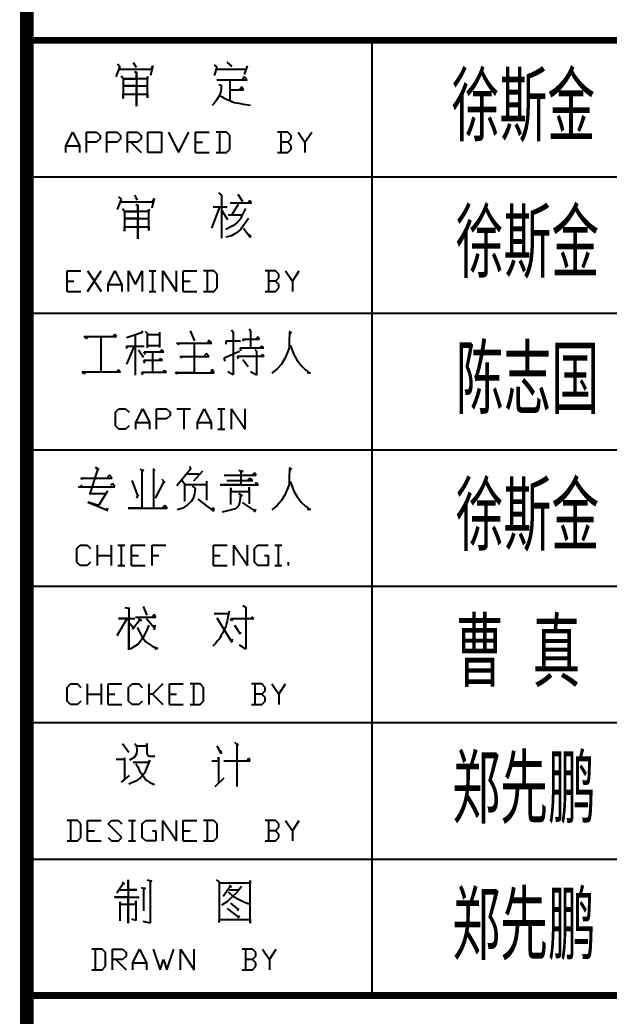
# Model space of a CAD drawing. Extents: x -307088 to 5640332, y -3541089 to -2181377.
# Drawn here: x 5607226 to 5611540, y -3202939 to -3195639 of the extents above; entities that cross this region are included whole.
import ezdxf

# ---------------------------------------------------------------- set-up
doc = ezdxf.new("R2010")
doc.units = 0
doc.header["$LTSCALE"] = 100
doc.header["$MEASUREMENT"] = 0
doc.layers.get('0').update_dxf_attribs({"linetype": 'CONTINUOUS'})
doc.layers.add('PUB_TITLE', color=4, linetype='CONTINUOUS')
doc.styles.add('TSSD_REIN', font='Tssdeng.shx', dxfattribs={"width": 0.7, "bigfont": 'hztxt.shx'})

# ---------------------------------------------------------------- blocks, each defined once
blk = doc.blocks.new('A$C24767006')
at = {"layer": 'PUB_TITLE'}
for p, q in [((3864, 28988, 1874), (3864, 18518, 1874)), ((1097, 28702, 1874), (1055, 28587, 1874)), ((1071, 28728, 1874), (1097, 28702, 1874)), ((1244, 28744, 1874), (1276, 28692, 1874)), ((1460, 28707, 1874), (1433, 28602, 1874)), ((1444, 28671, 1874), (1460, 28707, 1874)), ((2132, 28718, 1874), (2163, 28692, 1874)), ((2163, 28692, 1874), (2132, 28602, 1874)), ((2273, 28749, 1874), (2326, 28702, 1874)), ((2494, 28707, 1874), (2462, 28613, 1874)), ((1082, 28671, 1874), (1444, 28671, 1874)), ((1113, 28597, 1874), (1134, 28571, 1874)), ((1260, 28644, 1874), (1286, 28634, 1874)), ((1281, 28634, 1874), (1281, 28266, 1874)), ((1281, 28566, 1874), (1281, 28634, 1874)), ((1402, 28592, 1874), (1402, 28566, 1874)), ((1402, 28356, 1874), (1402, 28592, 1874)), ((2153, 28671, 1874), (2483, 28671, 1874)), ((2468, 28587, 1874), (2441, 28555, 1874)), ((2494, 28555, 1874), (2468, 28587, 1874)), ((1134, 28571, 1874), (1134, 28350, 1874)), ((1139, 28566, 1874), (1281, 28566, 1874)), ((1402, 28566, 1874), (1139, 28566, 1874)), ((1150, 28487, 1874), (1402, 28487, 1874)), ((1281, 28487, 1874), (1150, 28487, 1874)), ((1281, 28266, 1874), (1281, 28487, 1874)), ((2163, 28555, 1874), (2494, 28555, 1874)), ((2184, 28503, 1874), (2210, 28497, 1874)), ((2210, 28497, 1874), (2210, 28461, 1874)), ((2305, 28550, 1874), (2305, 28329, 1874)), ((2436, 28476, 1874), (2410, 28445, 1874)), ((2457, 28445, 1874), (2436, 28476, 1874)), ((1134, 28398, 1874), (1402, 28398, 1874)), ((1134, 28350, 1874), (1134, 28398, 1874)), ((1402, 28398, 1874), (1402, 28356, 1874)), ((2179, 28361, 1874), (2158, 28329, 1874)), ((2195, 28392, 1874), (2179, 28361, 1874)), ((2205, 28424, 1874), (2195, 28392, 1874)), ((2195, 28382, 1874), (2221, 28366, 1874)), ((2210, 28461, 1874), (2205, 28424, 1874)), ((2221, 28366, 1874), (2252, 28350, 1874)), ((2315, 28445, 1874), (2457, 28445, 1874)), ((2142, 28303, 1874), (2111, 28272, 1874)), ((2158, 28329, 1874), (2142, 28303, 1874)), ((2252, 28350, 1874), (2294, 28329, 1874)), ((2294, 28329, 1874), (2352, 28303, 1874)), ((2352, 28303, 1874), (2405, 28298, 1874)), ((2405, 28298, 1874), (2457, 28287, 1874)), ((2457, 28287, 1874), (2531, 28277, 1874)), ((505, 27830, 1874), (580, 27980, 1874)), ((580, 27980, 1874), (655, 27830, 1874)), ((730, 27980, 1874), (842, 27980, 1874)), ((730, 27755, 1874), (730, 27980, 1874)), ((842, 27980, 1874), (880, 27942, 1874)), ((880, 27942, 1874), (880, 27905, 1874)), ((955, 27980, 1874), (1067, 27980, 1874)), ((955, 27755, 1874), (955, 27980, 1874)), ((1067, 27980, 1874), (1105, 27942, 1874)), ((1105, 27942, 1874), (1105, 27905, 1874)), ((1180, 27980, 1874), (1292, 27980, 1874)), ((1180, 27755, 1874), (1180, 27980, 1874)), ((1292, 27980, 1874), (1330, 27942, 1874)), ((1330, 27942, 1874), (1330, 27905, 1874)), ((1405, 27980, 1874), (1555, 27980, 1874)), ((1405, 27755, 1874), (1405, 27980, 1874)), ((1555, 27980, 1874), (1555, 27755, 1874)), ((1630, 27980, 1874), (1742, 27755, 1874)), ((1742, 27755, 1874), (1855, 27980, 1874)), ((1930, 27980, 1874), (2080, 27980, 1874)), ((1930, 27755, 1874), (1930, 27980, 1874)), ((2267, 27980, 1874), (2155, 27980, 1874)), ((2192, 27980, 1874), (2192, 27755, 1874)), ((2305, 27942, 1874), (2267, 27980, 1874)), ((2305, 27792, 1874), (2305, 27942, 1874)), ((2942, 27980, 1874), (2830, 27980, 1874)), ((2867, 27980, 1874), (2867, 27755, 1874)), ((2980, 27942, 1874), (2942, 27980, 1874)), ((2980, 27905, 1874), (2980, 27942, 1874)), ((3055, 27980, 1874), (3130, 27867, 1874)), ((3130, 27867, 1874), (3205, 27980, 1874)), ((505, 27830, 1874), (655, 27830, 1874)), ((505, 27755, 1874), (505, 27830, 1874)), ((655, 27830, 1874), (655, 27755, 1874)), ((842, 27867, 1874), (730, 27867, 1874)), ((880, 27905, 1874), (842, 27867, 1874)), ((1067, 27867, 1874), (955, 27867, 1874)), ((1105, 27905, 1874), (1067, 27867, 1874)), ((1292, 27867, 1874), (1180, 27867, 1874)), ((1217, 27867, 1874), (1330, 27755, 1874)), ((1330, 27905, 1874), (1292, 27867, 1874)), ((1930, 27867, 1874), (2005, 27867, 1874)), ((2942, 27867, 1874), (2867, 27867, 1874)), ((2942, 27867, 1874), (2980, 27905, 1874)), ((2980, 27830, 1874), (2942, 27867, 1874)), ((2980, 27792, 1874), (2980, 27830, 1874)), ((3130, 27867, 1874), (3130, 27755, 1874)), ((1555, 27755, 1874), (1405, 27755, 1874)), ((1930, 27755, 1874), (2080, 27755, 1874)), ((2155, 27755, 1874), (2267, 27755, 1874)), ((2267, 27755, 1874), (2305, 27792, 1874)), ((2830, 27755, 1874), (2942, 27755, 1874)), ((2942, 27755, 1874), (2980, 27792, 1874)), ((75, 27488, 1874), (10575, 27488, 1874)), ((1084, 27269, 1874), (1111, 27243, 1874)), ((1258, 27285, 1874), (1289, 27233, 1874)), ((2182, 27311, 1874), (2213, 27285, 1874)), ((2213, 27285, 1874), (2213, 26813, 1874)), ((2392, 27296, 1874), (2444, 27217, 1874)), ((1111, 27243, 1874), (1069, 27128, 1874)), ((1095, 27212, 1874), (1457, 27212, 1874)), ((1273, 27185, 1874), (1300, 27175, 1874)), ((1294, 27175, 1874), (1294, 26807, 1874)), ((1294, 27107, 1874), (1294, 27175, 1874)), ((1473, 27248, 1874), (1447, 27143, 1874)), ((1457, 27212, 1874), (1473, 27248, 1874)), ((2124, 27159, 1874), (2276, 27159, 1874)), ((2308, 27201, 1874), (2544, 27201, 1874)), ((2397, 27185, 1874), (2323, 27065, 1874)), ((2523, 27227, 1874), (2507, 27196, 1874)), ((2544, 27201, 1874), (2523, 27227, 1874)), ((1126, 27138, 1874), (1147, 27112, 1874)), ((1147, 27112, 1874), (1147, 26891, 1874)), ((1153, 27107, 1874), (1294, 27107, 1874)), ((1415, 27107, 1874), (1153, 27107, 1874)), ((1415, 27133, 1874), (1415, 27107, 1874)), ((1415, 26897, 1874), (1415, 27133, 1874)), ((2192, 27154, 1874), (2103, 26923, 1874)), ((2218, 27117, 1874), (2281, 27017, 1874)), ((2287, 27070, 1874), (2439, 27070, 1874)), ((2476, 27138, 1874), (2418, 27023, 1874)), ((1147, 26939, 1874), (1415, 26939, 1874)), ((1147, 26891, 1874), (1147, 26939, 1874)), ((1163, 27028, 1874), (1415, 27028, 1874)), ((1294, 27028, 1874), (1163, 27028, 1874)), ((1294, 26807, 1874), (1294, 27028, 1874)), ((1415, 26939, 1874), (1415, 26897, 1874)), ((2339, 26949, 1874), (2260, 26907, 1874)), ((2381, 26981, 1874), (2339, 26949, 1874)), ((2418, 27023, 1874), (2381, 26981, 1874)), ((2512, 27028, 1874), (2428, 26912, 1874)), ((2323, 26839, 1874), (2260, 26823, 1874)), ((2360, 26860, 1874), (2323, 26839, 1874)), ((2397, 26886, 1874), (2360, 26860, 1874)), ((2428, 26912, 1874), (2397, 26886, 1874)), ((2455, 26923, 1874), (2528, 26823, 1874)), ((2539, 26834, 1874), (2502, 26860, 1874)), ((2528, 26823, 1874), (2539, 26834, 1874)), ((518, 26453, 1874), (668, 26453, 1874)), ((518, 26228, 1874), (518, 26453, 1874)), ((743, 26453, 1874), (893, 26228, 1874)), ((743, 26228, 1874), (893, 26453, 1874)), ((968, 26303, 1874), (1043, 26453, 1874)), ((1043, 26453, 1874), (1118, 26303, 1874)), ((1193, 26453, 1874), (1268, 26303, 1874)), ((1193, 26228, 1874), (1193, 26453, 1874)), ((1268, 26303, 1874), (1343, 26453, 1874)), ((1343, 26453, 1874), (1343, 26228, 1874)), ((1418, 26453, 1874), (1493, 26453, 1874)), ((1456, 26453, 1874), (1456, 26228, 1874)), ((1568, 26453, 1874), (1718, 26228, 1874)), ((1568, 26228, 1874), (1568, 26453, 1874)), ((1718, 26228, 1874), (1718, 26453, 1874)), ((1793, 26453, 1874), (1943, 26453, 1874)), ((1793, 26228, 1874), (1793, 26453, 1874)), ((2131, 26453, 1874), (2018, 26453, 1874)), ((2056, 26453, 1874), (2056, 26228, 1874)), ((2168, 26416, 1874), (2131, 26453, 1874)), ((2168, 26266, 1874), (2168, 26416, 1874)), ((2806, 26453, 1874), (2693, 26453, 1874)), ((2731, 26453, 1874), (2731, 26228, 1874)), ((2843, 26416, 1874), (2806, 26453, 1874)), ((2843, 26378, 1874), (2843, 26416, 1874)), ((2918, 26453, 1874), (2993, 26341, 1874)), ((2993, 26341, 1874), (3068, 26453, 1874)), ((518, 26341, 1874), (593, 26341, 1874)), ((968, 26303, 1874), (1118, 26303, 1874)), ((968, 26228, 1874), (968, 26303, 1874)), ((1118, 26303, 1874), (1118, 26228, 1874)), ((1793, 26341, 1874), (1868, 26341, 1874)), ((2806, 26341, 1874), (2731, 26341, 1874)), ((2806, 26341, 1874), (2843, 26378, 1874)), ((2843, 26303, 1874), (2806, 26341, 1874)), ((2843, 26266, 1874), (2843, 26303, 1874)), ((2993, 26341, 1874), (2993, 26228, 1874)), ((518, 26228, 1874), (668, 26228, 1874)), ((1418, 26228, 1874), (1493, 26228, 1874)), ((1793, 26228, 1874), (1943, 26228, 1874)), ((2018, 26228, 1874), (2131, 26228, 1874)), ((2131, 26228, 1874), (2168, 26266, 1874)), ((2693, 26228, 1874), (2806, 26228, 1874)), ((2806, 26228, 1874), (2843, 26266, 1874)), ((75, 25988, 1874), (10575, 25988, 1874)), ((705, 25733, 1874), (1062, 25733, 1874)), ((731, 25707, 1874), (705, 25733, 1874)), ((752, 25733, 1874), (731, 25707, 1874)), ((888, 25733, 1874), (888, 25345, 1874)), ((1041, 25754, 1874), (1020, 25728, 1874)), ((1062, 25733, 1874), (1041, 25754, 1874)), ((1345, 25775, 1874), (1172, 25717, 1874)), ((1266, 25749, 1874), (1266, 25308, 1874)), ((1335, 25796, 1874), (1345, 25775, 1874)), ((1377, 25791, 1874), (1398, 25770, 1874)), ((1398, 25770, 1874), (1398, 25607, 1874)), ((1398, 25754, 1874), (1539, 25754, 1874)), ((1534, 25780, 1874), (1534, 25612, 1874)), ((1870, 25796, 1874), (1912, 25691, 1874)), ((2322, 25807, 1874), (2343, 25780, 1874)), ((2343, 25780, 1874), (2343, 25313, 1874)), ((2516, 25817, 1874), (2532, 25786, 1874)), ((2532, 25786, 1874), (2532, 25607, 1874)), ((2957, 25791, 1874), (2983, 25770, 1874)), ((2962, 25786, 1874), (2957, 25670, 1874)), ((2983, 25770, 1874), (2962, 25786, 1874)), ((888, 25728, 1874), (888, 25345, 1874)), ((1172, 25628, 1874), (1366, 25628, 1874)), ((1177, 25602, 1874), (1172, 25628, 1874)), ((1403, 25633, 1874), (1539, 25633, 1874)), ((1723, 25660, 1874), (2106, 25660, 1874)), ((1739, 25644, 1874), (1723, 25660, 1874)), ((1765, 25660, 1874), (1739, 25644, 1874)), ((1917, 25707, 1874), (1907, 25686, 1874)), ((1912, 25691, 1874), (1917, 25707, 1874)), ((1912, 25654, 1874), (1912, 25334, 1874)), ((2075, 25691, 1874), (2064, 25670, 1874)), ((2106, 25660, 1874), (2075, 25691, 1874)), ((2264, 25686, 1874), (2421, 25686, 1874)), ((2264, 25649, 1874), (2264, 25686, 1874)), ((2448, 25702, 1874), (2631, 25702, 1874)), ((2458, 25681, 1874), (2448, 25702, 1874)), ((2616, 25728, 1874), (2600, 25707, 1874)), ((2631, 25702, 1874), (2616, 25728, 1874)), ((2658, 25628, 1874), (2631, 25607, 1874)), ((2679, 25607, 1874), (2658, 25628, 1874)), ((2957, 25670, 1874), (2957, 25607, 1874)), ((2967, 25639, 1874), (2983, 25602, 1874)), ((1251, 25618, 1874), (1172, 25429, 1874)), ((1303, 25586, 1874), (1356, 25507, 1874)), ((1366, 25565, 1874), (1581, 25565, 1874)), ((1377, 25534, 1874), (1366, 25565, 1874)), ((1455, 25560, 1874), (1455, 25339, 1874)), ((1560, 25586, 1874), (1534, 25560, 1874)), ((1581, 25565, 1874), (1560, 25586, 1874)), ((2049, 25544, 1874), (2028, 25523, 1874)), ((2080, 25513, 1874), (2049, 25544, 1874)), ((2243, 25497, 1874), (2411, 25570, 1874)), ((2390, 25518, 1874), (2684, 25518, 1874)), ((2400, 25486, 1874), (2390, 25518, 1874)), ((2421, 25607, 1874), (2679, 25607, 1874)), ((2427, 25576, 1874), (2421, 25607, 1874)), ((2579, 25591, 1874), (2600, 25570, 1874)), ((2600, 25570, 1874), (2600, 25308, 1874)), ((2663, 25534, 1874), (2637, 25513, 1874)), ((2684, 25518, 1874), (2663, 25534, 1874)), ((2936, 25549, 1874), (2910, 25492, 1874)), ((2957, 25607, 1874), (2936, 25549, 1874)), ((2983, 25602, 1874), (3009, 25534, 1874)), ((3009, 25534, 1874), (3041, 25476, 1874)), ((1361, 25471, 1874), (1566, 25471, 1874)), ((1371, 25439, 1874), (1361, 25471, 1874)), ((1545, 25492, 1874), (1524, 25465, 1874)), ((1566, 25471, 1874), (1545, 25492, 1874)), ((1760, 25513, 1874), (2080, 25513, 1874)), ((1770, 25497, 1874), (1760, 25513, 1874)), ((1791, 25513, 1874), (1770, 25497, 1874)), ((2253, 25460, 1874), (2243, 25497, 1874)), ((2448, 25481, 1874), (2505, 25402, 1874)), ((2873, 25429, 1874), (2826, 25376, 1874)), ((2910, 25492, 1874), (2873, 25429, 1874)), ((3041, 25476, 1874), (3088, 25413, 1874)), ((3088, 25413, 1874), (3135, 25366, 1874)), ((684, 25345, 1874), (1104, 25345, 1874)), ((699, 25324, 1874), (684, 25345, 1874)), ((726, 25339, 1874), (699, 25324, 1874)), ((1083, 25366, 1874), (1062, 25345, 1874)), ((1104, 25345, 1874), (1083, 25366, 1874)), ((1340, 25339, 1874), (1608, 25339, 1874)), ((1350, 25313, 1874), (1340, 25339, 1874)), ((1587, 25360, 1874), (1566, 25334, 1874)), ((1608, 25339, 1874), (1587, 25360, 1874)), ((1707, 25345, 1874), (1723, 25324, 1874)), ((1707, 25334, 1874), (2133, 25334, 1874)), ((1912, 25334, 1874), (1707, 25334, 1874)), ((1723, 25324, 1874), (1744, 25345, 1874)), ((2112, 25371, 1874), (2096, 25345, 1874)), ((2133, 25334, 1874), (2112, 25371, 1874)), ((2343, 25313, 1874), (2285, 25345, 1874)), ((2600, 25308, 1874), (2532, 25345, 1874)), ((2826, 25376, 1874), (2768, 25329, 1874)), ((3135, 25366, 1874), (3177, 25334, 1874)), ((3193, 25334, 1874), (3156, 25329, 1874)), ((3177, 25334, 1874), (3193, 25334, 1874)), ((1049, 24901, 1874), (1086, 24939, 1874)), ((1049, 24751, 1874), (1049, 24901, 1874)), ((1086, 24939, 1874), (1161, 24939, 1874)), ((1161, 24939, 1874), (1199, 24901, 1874)), ((1274, 24789, 1874), (1349, 24939, 1874)), ((1349, 24939, 1874), (1424, 24789, 1874)), ((1499, 24939, 1874), (1611, 24939, 1874)), ((1499, 24714, 1874), (1499, 24939, 1874)), ((1611, 24939, 1874), (1649, 24901, 1874)), ((1649, 24864, 1874), (1611, 24826, 1874)), ((1649, 24901, 1874), (1649, 24864, 1874)), ((1724, 24939, 1874), (1874, 24939, 1874)), ((1799, 24939, 1874), (1799, 24714, 1874)), ((1949, 24789, 1874), (2024, 24939, 1874)), ((2024, 24939, 1874), (2099, 24789, 1874)), ((2174, 24939, 1874), (2249, 24939, 1874)), ((2211, 24939, 1874), (2211, 24714, 1874)), ((2324, 24939, 1874), (2474, 24714, 1874)), ((2324, 24714, 1874), (2324, 24939, 1874)), ((2474, 24714, 1874), (2474, 24939, 1874)), ((1086, 24714, 1874), (1049, 24751, 1874)), ((1199, 24751, 1874), (1161, 24714, 1874)), ((1274, 24789, 1874), (1424, 24789, 1874)), ((1274, 24714, 1874), (1274, 24789, 1874)), ((1424, 24789, 1874), (1424, 24714, 1874)), ((1611, 24826, 1874), (1499, 24826, 1874)), ((1949, 24789, 1874), (2099, 24789, 1874)), ((1949, 24714, 1874), (1949, 24789, 1874)), ((2099, 24789, 1874), (2099, 24714, 1874)), ((1161, 24714, 1874), (1086, 24714, 1874)), ((2174, 24714, 1874), (2249, 24714, 1874)), ((75, 24488, 1874), (10575, 24488, 1874)), ((857, 24280, 1874), (773, 24013, 1874)), ((825, 24296, 1874), (867, 24270, 1874)), ((867, 24270, 1874), (857, 24280, 1874)), ((983, 24207, 1874), (962, 24186, 1874)), ((1014, 24175, 1874), (983, 24207, 1874)), ((1319, 24275, 1874), (1361, 24259, 1874)), ((1340, 24265, 1874), (1340, 23845, 1874)), ((1361, 24259, 1874), (1340, 24265, 1874)), ((1461, 24280, 1874), (1482, 24259, 1874)), ((1466, 24270, 1874), (1466, 23855, 1874)), ((1482, 24259, 1874), (1466, 24270, 1874)), ((1875, 24275, 1874), (1723, 24091, 1874)), ((1828, 24223, 1874), (1970, 24223, 1874)), ((1865, 24307, 1874), (1875, 24275, 1874)), ((2007, 24254, 1874), (1907, 24144, 1874)), ((2243, 24207, 1874), (2595, 24207, 1874)), ((2406, 24265, 1874), (2453, 24249, 1874)), ((2427, 24249, 1874), (2427, 24102, 1874)), ((2453, 24249, 1874), (2427, 24249, 1874)), ((2579, 24233, 1874), (2547, 24207, 1874)), ((2595, 24207, 1874), (2579, 24233, 1874)), ((2957, 24291, 1874), (2983, 24270, 1874)), ((2962, 24286, 1874), (2957, 24170, 1874)), ((2983, 24270, 1874), (2962, 24286, 1874)), ((678, 24097, 1874), (657, 24076, 1874)), ((668, 24175, 1874), (1014, 24175, 1874)), ((684, 24160, 1874), (668, 24175, 1874)), ((705, 24181, 1874), (684, 24160, 1874)), ((1020, 24112, 1874), (993, 24097, 1874)), ((1041, 24081, 1874), (1020, 24112, 1874)), ((1230, 24149, 1874), (1293, 23986, 1874)), ((1581, 24139, 1874), (1487, 23955, 1874)), ((1560, 24165, 1874), (1592, 24128, 1874)), ((1592, 24128, 1874), (1581, 24139, 1874)), ((1781, 24149, 1874), (1807, 24112, 1874)), ((1807, 24112, 1874), (1807, 23918, 1874)), ((1812, 24107, 1874), (2049, 24107, 1874)), ((2049, 24144, 1874), (2049, 23934, 1874)), ((2201, 24102, 1874), (2621, 24102, 1874)), ((2427, 24102, 1874), (2201, 24102, 1874)), ((2274, 24149, 1874), (2558, 24149, 1874)), ((2526, 24175, 1874), (2500, 24149, 1874)), ((2558, 24149, 1874), (2526, 24175, 1874)), ((2600, 24123, 1874), (2574, 24091, 1874)), ((2621, 24102, 1874), (2600, 24123, 1874)), ((2957, 24107, 1874), (2936, 24049, 1874)), ((2957, 24170, 1874), (2957, 24107, 1874)), ((2967, 24139, 1874), (2983, 24102, 1874)), ((2983, 24102, 1874), (3009, 24034, 1874)), ((642, 24081, 1874), (1041, 24081, 1874)), ((657, 24076, 1874), (642, 24081, 1874)), ((762, 24007, 1874), (946, 24007, 1874)), ((962, 24034, 1874), (862, 23876, 1874)), ((946, 24007, 1874), (962, 24034, 1874)), ((1298, 23997, 1874), (1282, 23955, 1874)), ((1293, 23986, 1874), (1298, 23997, 1874)), ((1891, 24086, 1874), (1923, 24065, 1874)), ((1917, 24007, 1874), (1907, 23960, 1874)), ((1923, 24065, 1874), (1917, 24007, 1874)), ((2316, 24070, 1874), (2316, 24028, 1874)), ((2316, 23887, 1874), (2316, 24070, 1874)), ((2316, 24028, 1874), (2516, 24028, 1874)), ((2400, 24007, 1874), (2442, 23981, 1874)), ((2421, 23992, 1874), (2416, 23923, 1874)), ((2442, 23981, 1874), (2421, 23992, 1874)), ((2516, 24076, 1874), (2516, 23892, 1874)), ((2516, 24028, 1874), (2516, 24076, 1874)), ((2910, 23992, 1874), (2873, 23929, 1874)), ((2936, 24049, 1874), (2910, 23992, 1874)), ((3009, 24034, 1874), (3041, 23976, 1874)), ((747, 23913, 1874), (951, 23829, 1874)), ((862, 23876, 1874), (747, 23913, 1874)), ((1592, 23876, 1874), (1571, 23850, 1874)), ((1618, 23845, 1874), (1592, 23876, 1874)), ((1839, 23881, 1874), (1791, 23845, 1874)), ((1881, 23918, 1874), (1839, 23881, 1874)), ((1907, 23960, 1874), (1881, 23918, 1874)), ((1954, 23944, 1874), (2127, 23813, 1874)), ((2406, 23876, 1874), (2369, 23839, 1874)), ((2416, 23923, 1874), (2406, 23876, 1874)), ((2442, 23908, 1874), (2584, 23813, 1874)), ((2826, 23876, 1874), (2768, 23829, 1874)), ((2873, 23929, 1874), (2826, 23876, 1874)), ((3041, 23976, 1874), (3088, 23913, 1874)), ((3088, 23913, 1874), (3135, 23866, 1874)), ((962, 23845, 1874), (951, 23813, 1874)), ((951, 23829, 1874), (962, 23845, 1874)), ((1188, 23845, 1874), (1618, 23845, 1874)), ((1340, 23845, 1874), (1188, 23845, 1874)), ((1791, 23845, 1874), (1728, 23829, 1874)), ((2133, 23845, 1874), (2101, 23834, 1874)), ((2127, 23813, 1874), (2133, 23845, 1874)), ((2369, 23839, 1874), (2222, 23803, 1874)), ((2589, 23834, 1874), (2574, 23803, 1874)), ((2584, 23813, 1874), (2589, 23834, 1874)), ((3135, 23866, 1874), (3177, 23834, 1874)), ((3193, 23834, 1874), (3156, 23829, 1874)), ((3177, 23834, 1874), (3193, 23834, 1874)), ((626, 23401, 1874), (663, 23439, 1874)), ((663, 23439, 1874), (738, 23439, 1874)), ((738, 23439, 1874), (776, 23401, 1874)), ((851, 23214, 1874), (851, 23439, 1874)), ((1001, 23439, 1874), (1001, 23214, 1874)), ((1076, 23439, 1874), (1151, 23439, 1874)), ((1113, 23439, 1874), (1113, 23214, 1874)), ((1226, 23439, 1874), (1376, 23439, 1874)), ((1226, 23214, 1874), (1226, 23439, 1874)), ((1451, 23439, 1874), (1601, 23439, 1874)), ((1451, 23214, 1874), (1451, 23439, 1874)), ((2126, 23439, 1874), (2276, 23439, 1874)), ((2126, 23214, 1874), (2126, 23439, 1874)), ((2351, 23439, 1874), (2501, 23214, 1874)), ((2351, 23214, 1874), (2351, 23439, 1874)), ((2501, 23214, 1874), (2501, 23439, 1874)), ((2576, 23401, 1874), (2613, 23439, 1874)), ((2613, 23439, 1874), (2726, 23439, 1874)), ((2801, 23439, 1874), (2876, 23439, 1874)), ((2838, 23439, 1874), (2838, 23214, 1874)), ((626, 23251, 1874), (626, 23401, 1874)), ((851, 23326, 1874), (1001, 23326, 1874)), ((1226, 23326, 1874), (1301, 23326, 1874)), ((1451, 23326, 1874), (1526, 23326, 1874)), ((2126, 23326, 1874), (2201, 23326, 1874)), ((2576, 23251, 1874), (2576, 23401, 1874)), ((2688, 23326, 1874), (2726, 23326, 1874)), ((2726, 23326, 1874), (2726, 23214, 1874)), ((663, 23214, 1874), (626, 23251, 1874)), ((776, 23251, 1874), (738, 23214, 1874)), ((2613, 23214, 1874), (2576, 23251, 1874)), ((2951, 23214, 1874), (2951, 23251, 1874)), ((738, 23214, 1874), (663, 23214, 1874)), ((1076, 23214, 1874), (1151, 23214, 1874)), ((1226, 23214, 1874), (1376, 23214, 1874)), ((2126, 23214, 1874), (2276, 23214, 1874)), ((2726, 23214, 1874), (2613, 23214, 1874)), ((2801, 23214, 1874), (2876, 23214, 1874)), ((75, 22988, 1874), (10575, 22988, 1874)), ((1153, 22754, 1874), (1205, 22744, 1874)), ((1195, 22749, 1874), (1195, 22287, 1874)), ((1205, 22744, 1874), (1195, 22749, 1874)), ((1352, 22765, 1874), (1394, 22670, 1874)), ((1473, 22675, 1874), (1457, 22660, 1874)), ((1494, 22649, 1874), (1473, 22675, 1874)), ((2134, 22686, 1874), (2292, 22686, 1874)), ((2297, 22712, 1874), (2276, 22607, 1874)), ((2449, 22775, 1874), (2481, 22759, 1874)), ((2481, 22759, 1874), (2481, 22297, 1874)), ((1174, 22628, 1874), (1063, 22444, 1874)), ((1084, 22633, 1874), (1263, 22633, 1874)), ((1195, 22633, 1874), (1084, 22633, 1874)), ((1195, 22287, 1874), (1195, 22633, 1874)), ((1195, 22591, 1874), (1242, 22534, 1874)), ((1321, 22623, 1874), (1237, 22513, 1874)), ((1268, 22649, 1874), (1494, 22649, 1874)), ((1300, 22633, 1874), (1336, 22612, 1874)), ((1336, 22612, 1874), (1321, 22623, 1874)), ((1415, 22560, 1874), (1384, 22481, 1874)), ((1389, 22633, 1874), (1473, 22534, 1874)), ((1457, 22660, 1874), (1457, 22654, 1874)), ((1483, 22560, 1874), (1473, 22507, 1874)), ((1473, 22534, 1874), (1483, 22560, 1874)), ((2161, 22639, 1874), (2329, 22371, 1874)), ((2266, 22565, 1874), (2260, 22544, 1874)), ((2276, 22607, 1874), (2266, 22565, 1874)), ((2318, 22633, 1874), (2570, 22633, 1874)), ((2323, 22607, 1874), (2318, 22633, 1874)), ((2344, 22628, 1874), (2323, 22607, 1874)), ((2355, 22560, 1874), (2418, 22465, 1874)), ((2549, 22649, 1874), (2533, 22628, 1874)), ((2570, 22633, 1874), (2549, 22649, 1874)), ((1289, 22534, 1874), (1315, 22486, 1874)), ((1315, 22486, 1874), (1342, 22429, 1874)), ((1384, 22481, 1874), (1347, 22413, 1874)), ((2229, 22476, 1874), (2208, 22444, 1874)), ((2245, 22513, 1874), (2229, 22476, 1874)), ((2260, 22544, 1874), (2245, 22513, 1874)), ((2418, 22465, 1874), (2428, 22481, 1874)), ((1300, 22350, 1874), (1210, 22297, 1874)), ((1347, 22413, 1874), (1300, 22350, 1874)), ((1342, 22429, 1874), (1384, 22376, 1874)), ((1384, 22376, 1874), (1447, 22334, 1874)), ((2150, 22360, 1874), (2119, 22329, 1874)), ((2171, 22387, 1874), (2150, 22360, 1874)), ((2192, 22408, 1874), (2171, 22387, 1874)), ((2208, 22444, 1874), (2192, 22408, 1874)), ((2329, 22371, 1874), (2334, 22408, 1874)), ((2481, 22297, 1874), (2413, 22339, 1874)), ((1447, 22334, 1874), (1504, 22308, 1874)), ((1515, 22308, 1874), (1483, 22292, 1874)), ((1504, 22308, 1874), (1515, 22308, 1874)), ((518, 21875, 1874), (556, 21913, 1874)), ((556, 21913, 1874), (631, 21913, 1874)), ((631, 21913, 1874), (668, 21875, 1874)), ((743, 21688, 1874), (743, 21913, 1874)), ((893, 21913, 1874), (893, 21688, 1874)), ((968, 21913, 1874), (1118, 21913, 1874)), ((968, 21688, 1874), (968, 21913, 1874)), ((1193, 21875, 1874), (1231, 21913, 1874)), ((1231, 21913, 1874), (1306, 21913, 1874)), ((1306, 21913, 1874), (1343, 21875, 1874)), ((1418, 21688, 1874), (1418, 21913, 1874)), ((1568, 21913, 1874), (1456, 21800, 1874)), ((1643, 21913, 1874), (1793, 21913, 1874)), ((1643, 21688, 1874), (1643, 21913, 1874)), ((1981, 21913, 1874), (1868, 21913, 1874)), ((1906, 21913, 1874), (1906, 21688, 1874)), ((2018, 21875, 1874), (1981, 21913, 1874)), ((2656, 21913, 1874), (2543, 21913, 1874)), ((2581, 21913, 1874), (2581, 21688, 1874)), ((2693, 21875, 1874), (2656, 21913, 1874)), ((2768, 21913, 1874), (2843, 21800, 1874)), ((2843, 21800, 1874), (2918, 21913, 1874)), ((518, 21725, 1874), (518, 21875, 1874)), ((743, 21800, 1874), (893, 21800, 1874)), ((968, 21800, 1874), (1043, 21800, 1874)), ((1193, 21725, 1874), (1193, 21875, 1874)), ((1456, 21800, 1874), (1418, 21800, 1874)), ((1456, 21800, 1874), (1568, 21688, 1874)), ((1643, 21800, 1874), (1718, 21800, 1874)), ((2018, 21725, 1874), (2018, 21875, 1874)), ((2656, 21800, 1874), (2581, 21800, 1874)), ((2656, 21800, 1874), (2693, 21838, 1874)), ((2693, 21763, 1874), (2656, 21800, 1874)), ((2693, 21838, 1874), (2693, 21875, 1874)), ((2843, 21800, 1874), (2843, 21688, 1874)), ((556, 21688, 1874), (518, 21725, 1874)), ((631, 21688, 1874), (556, 21688, 1874)), ((668, 21725, 1874), (631, 21688, 1874)), ((968, 21688, 1874), (1118, 21688, 1874)), ((1231, 21688, 1874), (1193, 21725, 1874)), ((1306, 21688, 1874), (1231, 21688, 1874)), ((1343, 21725, 1874), (1306, 21688, 1874)), ((1643, 21688, 1874), (1793, 21688, 1874)), ((1868, 21688, 1874), (1981, 21688, 1874)), ((1981, 21688, 1874), (2018, 21725, 1874)), ((2543, 21688, 1874), (2656, 21688, 1874)), ((2656, 21688, 1874), (2693, 21725, 1874)), ((2693, 21725, 1874), (2693, 21763, 1874)), ((75, 21488, 1874), (10575, 21488, 1874)), ((1126, 21259, 1874), (1195, 21165, 1874)), ((1263, 21259, 1874), (1279, 21233, 1874)), ((1394, 21259, 1874), (1394, 21149, 1874)), ((1394, 21233, 1874), (1394, 21259, 1874)), ((2355, 21275, 1874), (2397, 21238, 1874)), ((2381, 21259, 1874), (2381, 20787, 1874)), ((2397, 21238, 1874), (2381, 21259, 1874)), ((1279, 21144, 1874), (1258, 21107, 1874)), ((1279, 21233, 1874), (1284, 21186, 1874)), ((1284, 21186, 1874), (1279, 21144, 1874)), ((1284, 21233, 1874), (1394, 21233, 1874)), ((1394, 21149, 1874), (1405, 21128, 1874)), ((2161, 21233, 1874), (2208, 21149, 1874)), ((2218, 21165, 1874), (2187, 21181, 1874)), ((2208, 21149, 1874), (2218, 21165, 1874)), ((1058, 21086, 1874), (1147, 21086, 1874)), ((1147, 21102, 1874), (1147, 20866, 1874)), ((1147, 21086, 1874), (1147, 21102, 1874)), ((1258, 21107, 1874), (1205, 21076, 1874)), ((1242, 21055, 1874), (1415, 21055, 1874)), ((1273, 21034, 1874), (1294, 21002, 1874)), ((1426, 21076, 1874), (1399, 21007, 1874)), ((1405, 21128, 1874), (1426, 21118, 1874)), ((1415, 21055, 1874), (1426, 21076, 1874)), ((1426, 21118, 1874), (1483, 21118, 1874)), ((2108, 21070, 1874), (2182, 21070, 1874)), ((2182, 21107, 1874), (2182, 20818, 1874)), ((2182, 21070, 1874), (2182, 21107, 1874)), ((2239, 21070, 1874), (2528, 21070, 1874)), ((2512, 21097, 1874), (2497, 21070, 1874)), ((2528, 21070, 1874), (2512, 21097, 1874)), ((1294, 21002, 1874), (1315, 20960, 1874)), ((1315, 20960, 1874), (1352, 20902, 1874)), ((1368, 20934, 1874), (1326, 20881, 1874)), ((1399, 21007, 1874), (1368, 20934, 1874)), ((1116, 20834, 1874), (1205, 20908, 1874)), ((1147, 20866, 1874), (1116, 20834, 1874)), ((1273, 20845, 1874), (1195, 20813, 1874)), ((1326, 20881, 1874), (1273, 20845, 1874)), ((1352, 20902, 1874), (1384, 20860, 1874)), ((1384, 20860, 1874), (1426, 20829, 1874)), ((1426, 20829, 1874), (1478, 20808, 1874)), ((2145, 20787, 1874), (2245, 20881, 1874)), ((631, 20413, 1874), (518, 20413, 1874)), ((556, 20413, 1874), (556, 20188, 1874)), ((668, 20375, 1874), (631, 20413, 1874)), ((668, 20225, 1874), (668, 20375, 1874)), ((743, 20413, 1874), (893, 20413, 1874)), ((743, 20188, 1874), (743, 20413, 1874)), ((968, 20375, 1874), (1006, 20413, 1874)), ((1118, 20225, 1874), (968, 20375, 1874)), ((1006, 20413, 1874), (1081, 20413, 1874)), ((1081, 20413, 1874), (1118, 20375, 1874)), ((1193, 20413, 1874), (1268, 20413, 1874)), ((1231, 20413, 1874), (1231, 20188, 1874)), ((1343, 20375, 1874), (1381, 20413, 1874)), ((1343, 20225, 1874), (1343, 20375, 1874)), ((1381, 20413, 1874), (1493, 20413, 1874)), ((1568, 20413, 1874), (1718, 20188, 1874)), ((1568, 20188, 1874), (1568, 20413, 1874)), ((1718, 20188, 1874), (1718, 20413, 1874)), ((1793, 20413, 1874), (1943, 20413, 1874)), ((1793, 20188, 1874), (1793, 20413, 1874)), ((2131, 20413, 1874), (2018, 20413, 1874)), ((2056, 20413, 1874), (2056, 20188, 1874)), ((2168, 20375, 1874), (2131, 20413, 1874)), ((2168, 20225, 1874), (2168, 20375, 1874)), ((2806, 20413, 1874), (2693, 20413, 1874)), ((2731, 20413, 1874), (2731, 20188, 1874)), ((2843, 20375, 1874), (2806, 20413, 1874)), ((2843, 20338, 1874), (2843, 20375, 1874)), ((2918, 20413, 1874), (2993, 20300, 1874)), ((2993, 20300, 1874), (3068, 20413, 1874)), ((743, 20300, 1874), (818, 20300, 1874)), ((1456, 20300, 1874), (1493, 20300, 1874)), ((1493, 20300, 1874), (1493, 20188, 1874)), ((1793, 20300, 1874), (1868, 20300, 1874)), ((2806, 20300, 1874), (2731, 20300, 1874)), ((2806, 20300, 1874), (2843, 20338, 1874)), ((2843, 20263, 1874), (2806, 20300, 1874)), ((2843, 20225, 1874), (2843, 20263, 1874)), ((2993, 20300, 1874), (2993, 20188, 1874)), ((518, 20188, 1874), (631, 20188, 1874)), ((631, 20188, 1874), (668, 20225, 1874)), ((743, 20188, 1874), (893, 20188, 1874)), ((968, 20225, 1874), (1006, 20188, 1874)), ((1006, 20188, 1874), (1081, 20188, 1874)), ((1081, 20188, 1874), (1118, 20225, 1874)), ((1193, 20188, 1874), (1268, 20188, 1874)), ((1381, 20188, 1874), (1343, 20225, 1874)), ((1493, 20188, 1874), (1381, 20188, 1874)), ((1793, 20188, 1874), (1943, 20188, 1874)), ((2018, 20188, 1874), (2131, 20188, 1874)), ((2131, 20188, 1874), (2168, 20225, 1874)), ((2693, 20188, 1874), (2806, 20188, 1874)), ((2806, 20188, 1874), (2843, 20225, 1874)), ((75, 19988, 1874), (10575, 19988, 1874)), ((1137, 19723, 1874), (1063, 19612, 1874)), ((1121, 19738, 1874), (1147, 19712, 1874)), ((1147, 19712, 1874), (1137, 19723, 1874)), ((1189, 19759, 1874), (1189, 19282, 1874)), ((1189, 19649, 1874), (1189, 19759, 1874)), ((1399, 19759, 1874), (1447, 19744, 1874)), ((1431, 19749, 1874), (1431, 19282, 1874)), ((1447, 19744, 1874), (1431, 19749, 1874)), ((2155, 19759, 1874), (2187, 19738, 1874)), ((2187, 19738, 1874), (2187, 19292, 1874)), ((2528, 19723, 1874), (2187, 19723, 1874)), ((2528, 19754, 1874), (2528, 19723, 1874)), ((2528, 19282, 1874), (2528, 19754, 1874)), ((1095, 19649, 1874), (1284, 19649, 1874)), ((1284, 19649, 1874), (1189, 19649, 1874)), ((1331, 19675, 1874), (1378, 19665, 1874)), ((1357, 19665, 1874), (1357, 19418, 1874)), ((1378, 19665, 1874), (1357, 19665, 1874)), ((2313, 19691, 1874), (2234, 19576, 1874)), ((2287, 19628, 1874), (2339, 19581, 1874)), ((2297, 19702, 1874), (2323, 19681, 1874)), ((2297, 19649, 1874), (2402, 19649, 1874)), ((2323, 19681, 1874), (2313, 19691, 1874)), ((2386, 19623, 1874), (2329, 19570, 1874)), ((2434, 19686, 1874), (2386, 19623, 1874)), ((2402, 19649, 1874), (2434, 19686, 1874)), ((1037, 19570, 1874), (1310, 19570, 1874)), ((1189, 19570, 1874), (1037, 19570, 1874)), ((1100, 19518, 1874), (1100, 19492, 1874)), ((1100, 19308, 1874), (1100, 19518, 1874)), ((1100, 19492, 1874), (1273, 19492, 1874)), ((1189, 19282, 1874), (1189, 19570, 1874)), ((1273, 19528, 1874), (1273, 19313, 1874)), ((1273, 19492, 1874), (1273, 19528, 1874)), ((2281, 19523, 1874), (2213, 19481, 1874)), ((2329, 19570, 1874), (2281, 19523, 1874)), ((2313, 19502, 1874), (2397, 19434, 1874)), ((2339, 19581, 1874), (2407, 19544, 1874)), ((2407, 19544, 1874), (2465, 19513, 1874)), ((2465, 19513, 1874), (2518, 19497, 1874)), ((2276, 19444, 1874), (2402, 19350, 1874)), ((2402, 19444, 1874), (2386, 19418, 1874)), ((2397, 19434, 1874), (2402, 19444, 1874)), ((1273, 19313, 1874), (1226, 19329, 1874)), ((1431, 19282, 1874), (1352, 19303, 1874)), ((2187, 19324, 1874), (2528, 19324, 1874)), ((2187, 19292, 1874), (2187, 19324, 1874)), ((2413, 19366, 1874), (2392, 19339, 1874)), ((2402, 19350, 1874), (2413, 19366, 1874)), ((2528, 19324, 1874), (2528, 19282, 1874)), ((903, 18997, 1874), (790, 18997, 1874)), ((828, 18997, 1874), (828, 18772, 1874)), ((940, 18960, 1874), (903, 18997, 1874)), ((940, 18810, 1874), (940, 18960, 1874)), ((1015, 18997, 1874), (1128, 18997, 1874)), ((1015, 18772, 1874), (1015, 18997, 1874)), ((1128, 18997, 1874), (1165, 18960, 1874)), ((1165, 18960, 1874), (1165, 18922, 1874)), ((1240, 18847, 1874), (1315, 18997, 1874)), ((1315, 18997, 1874), (1390, 18847, 1874)), ((1465, 18997, 1874), (1540, 18772, 1874)), ((1615, 18772, 1874), (1690, 18997, 1874)), ((1765, 18997, 1874), (1915, 18772, 1874)), ((1765, 18772, 1874), (1765, 18997, 1874)), ((1915, 18772, 1874), (1915, 18997, 1874)), ((2553, 18997, 1874), (2440, 18997, 1874)), ((2478, 18997, 1874), (2478, 18772, 1874)), ((2590, 18960, 1874), (2553, 18997, 1874)), ((2590, 18922, 1874), (2590, 18960, 1874)), ((2665, 18997, 1874), (2740, 18885, 1874)), ((2740, 18885, 1874), (2815, 18997, 1874)), ((1128, 18885, 1874), (1015, 18885, 1874)), ((1053, 18885, 1874), (1165, 18772, 1874)), ((1165, 18922, 1874), (1128, 18885, 1874)), ((1240, 18847, 1874), (1390, 18847, 1874)), ((1240, 18772, 1874), (1240, 18847, 1874)), ((1390, 18847, 1874), (1390, 18772, 1874)), ((1540, 18772, 1874), (1578, 18885, 1874)), ((1578, 18885, 1874), (1615, 18772, 1874)), ((2553, 18885, 1874), (2478, 18885, 1874)), ((2553, 18885, 1874), (2590, 18922, 1874)), ((2590, 18847, 1874), (2553, 18885, 1874)), ((2590, 18810, 1874), (2590, 18847, 1874)), ((2740, 18885, 1874), (2740, 18772, 1874)), ((790, 18772, 1874), (903, 18772, 1874)), ((903, 18772, 1874), (940, 18810, 1874)), ((2440, 18772, 1874), (2553, 18772, 1874)), ((2553, 18772, 1874), (2590, 18810, 1874))]:
    blk.add_line(p, q, dxfattribs=at)
at = {"layer": 'PUB_TITLE', "const_width": 150, "elevation": 1874}
blk.add_lwpolyline([(75, 60038), (75, 38)], dxfattribs=at)
at = {"layer": 'PUB_TITLE', "const_width": 75, "elevation": 1874}
blk.add_lwpolyline([(75, 28988), (10575, 28988), (10575, 18488), (75, 18488)], close=True, dxfattribs=at)
at = {"layer": 'PUB_TITLE', "style": 'TSSD_REIN', "width": 0.7}
for s, p in [('徐斯金', (4742, 27879, 1874)), ('徐斯金', (4787, 26379, 1874)), ('陈志国', (4787, 24879, 1874)), ('徐斯金', (4787, 23379, 1686)), ('曹 真', (4787, 21879, 1686)), ('郑先鹏', (4750, 20379, 1874)), ('郑先鹏', (4750, 18879, 1874))]:
    blk.add_text(s, height=750, dxfattribs=at).set_placement(p)

msp = doc.modelspace()

# ---------------------------------------------------------------- block references
at = {"xscale": 0.6666666666666666, "yscale": 0.6666666666666666, "zscale": 0.6666666666666666}
msp.add_blockref('A$C24767006', (5607226.3, -3215114.1, -1249), dxfattribs=at)

doc.saveas('drawing.dxf')
